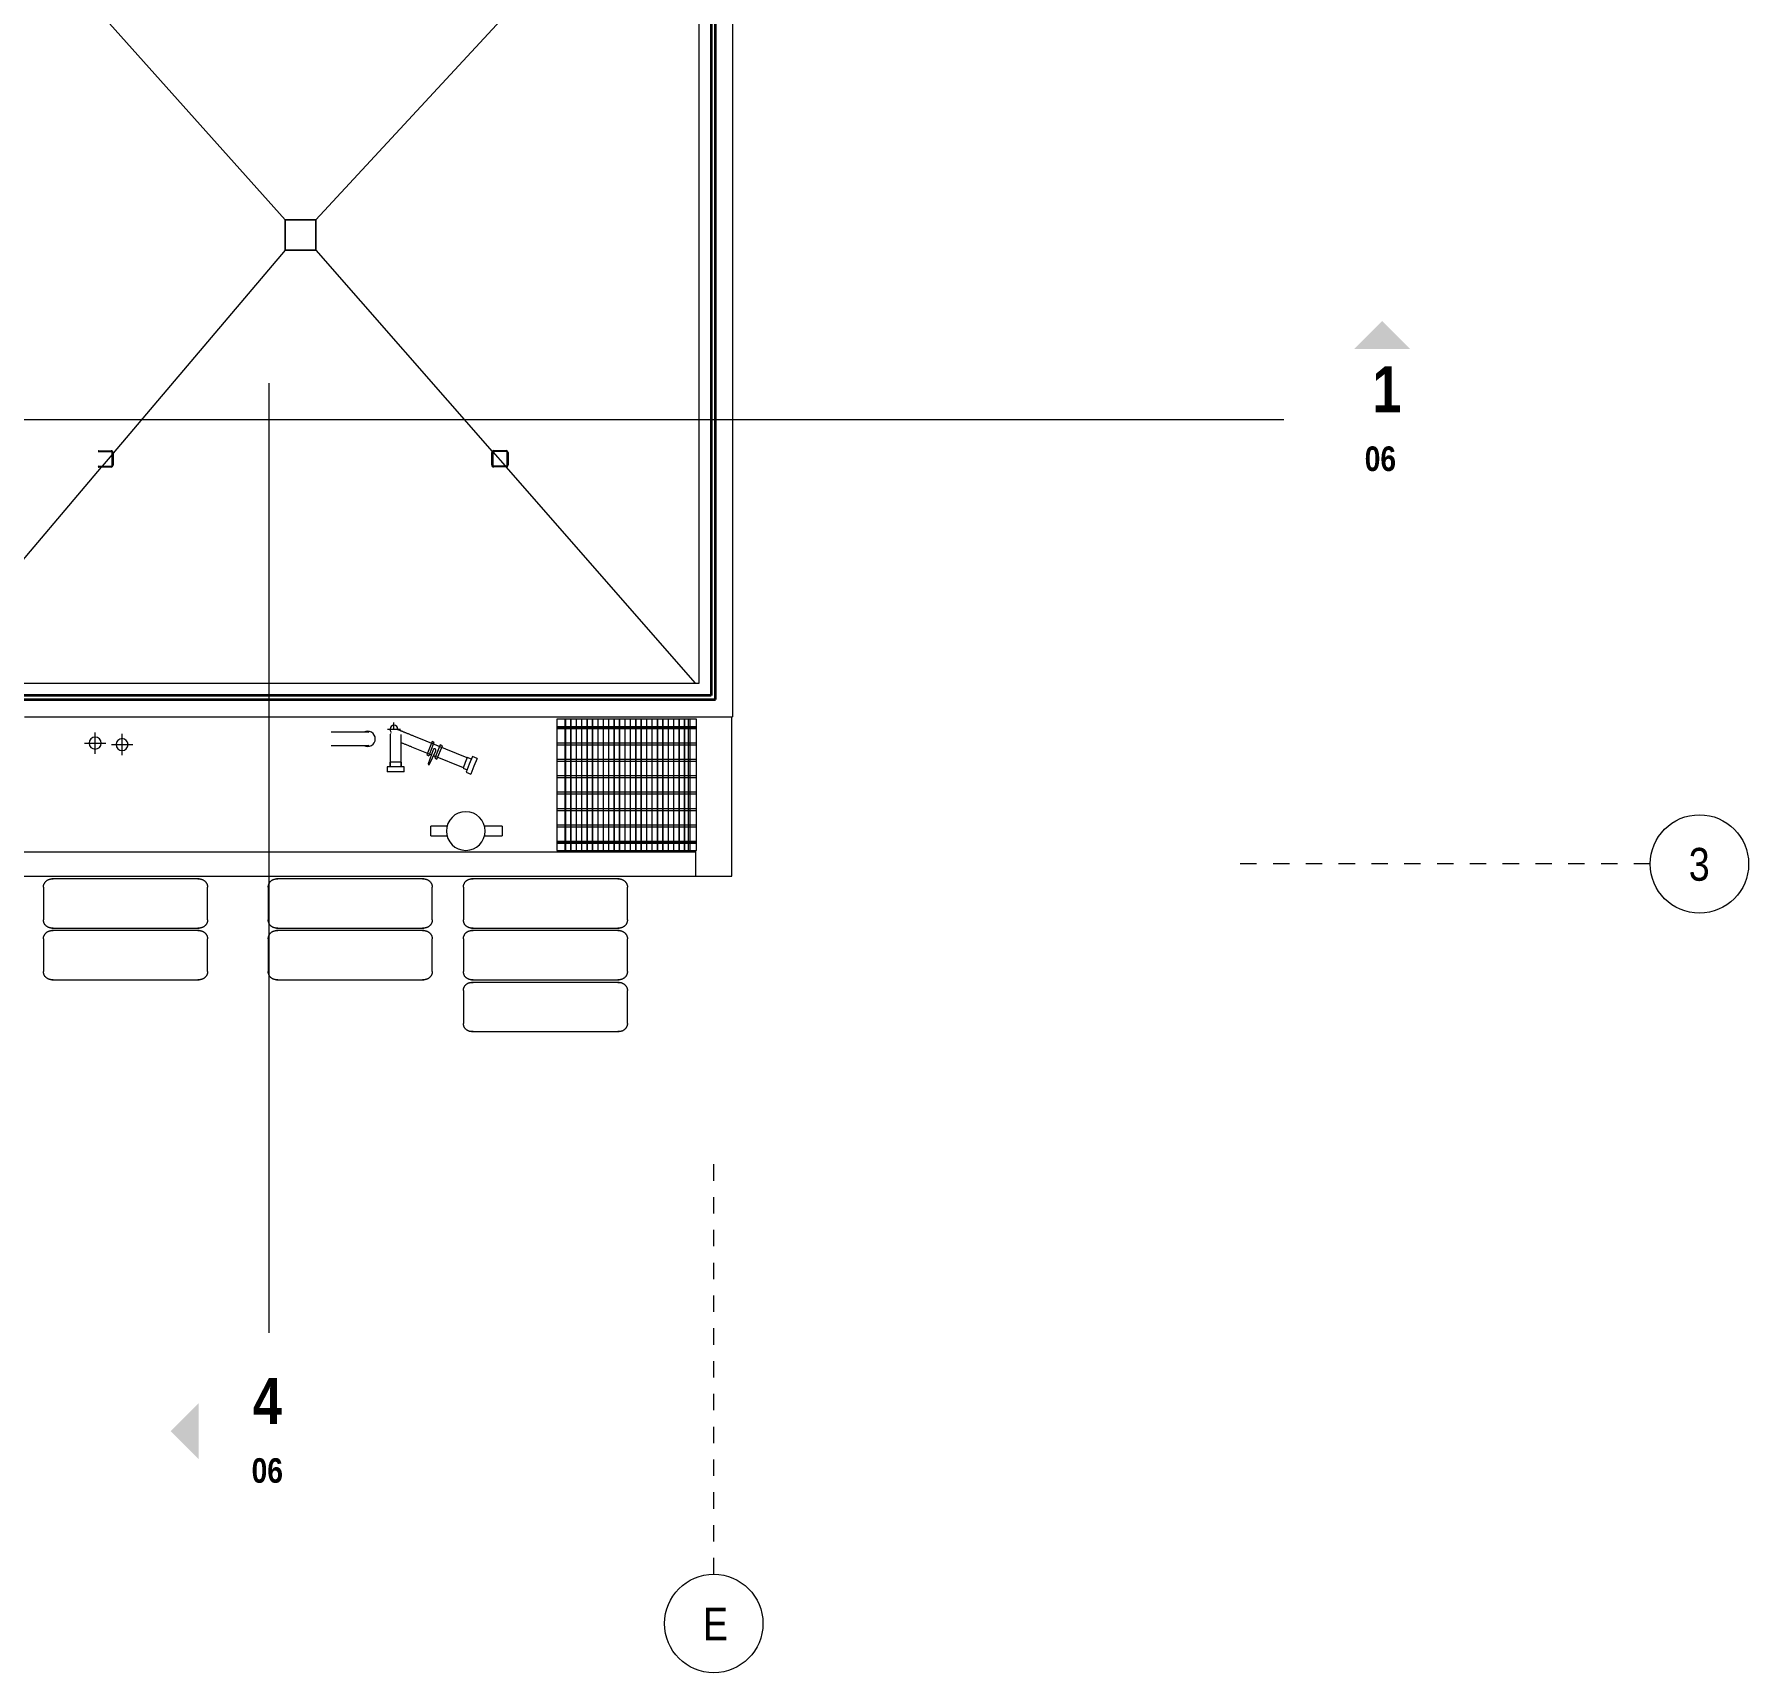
# Model space of a CAD drawing. Header units: metres. Extents: x -3 to 175, y -5 to 18.
# Drawn here: x 84.1 to 94.55, y -4.88 to 5.11 of the extents above; entities that cross this region are included whole.
import ezdxf

# ---------------------------------------------------------------- set-up
doc = ezdxf.new("R2010")
doc.units = ezdxf.units.M
doc.linetypes.add('Grid Line', pattern=[0.022225, 0.0127, -0.003175, 0.003175, -0.003175])
for name, color, linetype, lineweight in [('A-FLOR', 7, 'Continuous', 9), ('A-GENM', 7, 'Continuous', 9), ('A-WALL', 7, 'Continuous', 9), ('G-ANNO-SYMB', 7, 'Continuous', 9), ('I-WALL', 7, 'Continuous', 9), ('P-PIPE', 7, 'Continuous', 9), ('P-PIPE-CNTR', 7, 'Continuous', 9), ('S-COLS', 7, 'Continuous', 9), ('S-GRID', 7, 'Continuous', 9), ('S-GRID-IDEN', 7, 'Continuous', 9)]:
    doc.layers.add(name, color=color, linetype=linetype, lineweight=lineweight)
doc.styles.add('Saira Condensed', font='SairaCondensed-Regular.ttf', dxfattribs={"height": 0.2})
doc.styles.add('Saira Condensed_B', font='', dxfattribs={"height": 0.15})
doc.styles.add('Saira Condensed_B_1', font='', dxfattribs={"height": 0.28})
doc.styles.get('Saira Condensed_B').set_extended_font_data('Saira Condensed', bold=True)
doc.styles.get('Saira Condensed_B_1').set_extended_font_data('Saira Condensed', bold=True)

# ---------------------------------------------------------------- blocks, each defined once
blk = doc.blocks.new('M_RVR_Neumatico - M_RVR_Neumatico-2622534-N-Cubierta 01')
at = {"layer": 'A-GENM'}
for p, q in [((-0.5, 0.1), (-0.5, -0.1)), ((0.5, -0.1), (0.5, 0.1))]:
    blk.add_line(p, q, dxfattribs=at)
at = {"layer": 'A-GENM', "flags": 128}
for points in [[(-0.5, 0.1), (-0.5, 0.102), (-0.5, 0.104), (-0.5, 0.106), (-0.499, 0.108), (-0.499, 0.11), (-0.499, 0.112), (-0.498, 0.114), (-0.497, 0.116), (-0.497, 0.118), (-0.496, 0.119), (-0.495, 0.121), (-0.494, 0.123), (-0.493, 0.125), (-0.492, 0.127), (-0.491, 0.128), (-0.49, 0.13), (-0.489, 0.131), (-0.488, 0.133), (-0.486, 0.134), (-0.485, 0.136), (-0.483, 0.137), (-0.482, 0.139), (-0.48, 0.14), (-0.479, 0.141), (-0.477, 0.142), (-0.475, 0.143), (-0.474, 0.144), (-0.472, 0.145), (-0.47, 0.146), (-0.468, 0.147), (-0.466, 0.147), (-0.464, 0.148), (-0.462, 0.148), (-0.46, 0.149), (-0.458, 0.149), (-0.457, 0.15), (-0.455, 0.15), (-0.453, 0.15), (-0.451, 0.15), (-0.45, 0.15)], [(-0.45, 0.15), (-0.45, 0.15), (-0.449, 0.15), (-0.447, 0.15), (-0.444, 0.15), (-0.441, 0.15)], [(0.45, 0.15), (0.45, 0.15), (0.449, 0.15), (0.447, 0.15), (0.444, 0.15), (0.441, 0.15), (0.437, 0.15), (0.432, 0.15), (0.427, 0.15), (0.421, 0.15), (0.414, 0.15), (0.407, 0.15), (0.399, 0.15), (0.391, 0.15), (0.381, 0.15), (0.371, 0.15), (0.361, 0.15), (0.35, 0.15), (0.338, 0.15), (0.326, 0.15), (0.314, 0.15), (0.3, 0.15), (0.287, 0.15), (0.273, 0.15), (0.258, 0.15), (0.243, 0.15), (0.228, 0.15), (0.212, 0.15), (0.196, 0.15), (0.18, 0.15), (0.163, 0.15), (0.146, 0.15), (0.129, 0.15), (0.112, 0.15), (0.094, 0.15), (0.076, 0.15), (0.059, 0.15), (0.041, 0.15), (0.023, 0.15), (0.005, 0.15), (-0.013, 0.15), (-0.031, 0.15), (-0.049, 0.15), (-0.067, 0.15), (-0.085, 0.15), (-0.102, 0.15), (-0.12, 0.15), (-0.137, 0.15), (-0.154, 0.15), (-0.171, 0.15), (-0.187, 0.15), (-0.203, 0.15), (-0.219, 0.15), (-0.235, 0.15), (-0.25, 0.15), (-0.265, 0.15), (-0.279, 0.15), (-0.293, 0.15), (-0.306, 0.15), (-0.319, 0.15), (-0.332, 0.15), (-0.344, 0.15), (-0.355, 0.15), (-0.366, 0.15), (-0.376, 0.15), (-0.386, 0.15), (-0.395, 0.15), (-0.403, 0.15), (-0.411, 0.15), (-0.418, 0.15), (-0.424, 0.15), (-0.43, 0.15), (-0.435, 0.15), (-0.439, 0.15), (-0.443, 0.15), (-0.445, 0.15), (-0.448, 0.15), (-0.449, 0.15), (-0.45, 0.15), (-0.45, 0.15)], [(0.441, 0.15), (0.443, 0.15), (0.445, 0.15), (0.448, 0.15), (0.449, 0.15), (0.45, 0.15), (0.45, 0.15)], [(0.45, 0.15), (0.452, 0.15), (0.454, 0.15), (0.456, 0.15), (0.458, 0.149), (0.46, 0.149), (0.462, 0.149), (0.464, 0.148), (0.466, 0.147), (0.468, 0.147), (0.469, 0.146), (0.471, 0.145), (0.473, 0.144), (0.475, 0.143), (0.477, 0.142), (0.478, 0.141), (0.48, 0.14), (0.481, 0.139), (0.483, 0.138), (0.484, 0.136), (0.486, 0.135), (0.487, 0.133), (0.489, 0.132), (0.49, 0.13), (0.491, 0.129), (0.492, 0.127), (0.493, 0.125), (0.494, 0.124), (0.495, 0.122), (0.496, 0.12), (0.497, 0.118), (0.497, 0.116), (0.498, 0.114), (0.498, 0.112), (0.499, 0.11), (0.499, 0.108), (0.5, 0.107), (0.5, 0.105), (0.5, 0.103), (0.5, 0.101), (0.5, 0.1)], [(-0.45, -0.15), (-0.452, -0.15), (-0.454, -0.15), (-0.456, -0.15), (-0.458, -0.149), (-0.46, -0.149), (-0.462, -0.149), (-0.464, -0.148), (-0.466, -0.147), (-0.468, -0.147), (-0.469, -0.146), (-0.471, -0.145), (-0.473, -0.144), (-0.475, -0.143), (-0.477, -0.142), (-0.478, -0.141), (-0.48, -0.14), (-0.481, -0.139), (-0.483, -0.138), (-0.484, -0.136), (-0.486, -0.135), (-0.487, -0.133), (-0.489, -0.132), (-0.49, -0.13), (-0.491, -0.129), (-0.492, -0.127), (-0.493, -0.125), (-0.494, -0.124), (-0.495, -0.122), (-0.496, -0.12), (-0.497, -0.118), (-0.497, -0.116), (-0.498, -0.114), (-0.498, -0.112), (-0.499, -0.11), (-0.499, -0.108), (-0.5, -0.107), (-0.5, -0.105), (-0.5, -0.103), (-0.5, -0.101), (-0.5, -0.1)], [(0.5, -0.1), (0.5, -0.102), (0.5, -0.104), (0.5, -0.106), (0.499, -0.108), (0.499, -0.11), (0.499, -0.112), (0.498, -0.114), (0.497, -0.116), (0.497, -0.118), (0.496, -0.119), (0.495, -0.121), (0.494, -0.123), (0.493, -0.125), (0.492, -0.127), (0.491, -0.128), (0.49, -0.13), (0.489, -0.131), (0.488, -0.133), (0.486, -0.134), (0.485, -0.136), (0.483, -0.137), (0.482, -0.139), (0.48, -0.14), (0.479, -0.141), (0.477, -0.142), (0.475, -0.143), (0.474, -0.144), (0.472, -0.145), (0.47, -0.146), (0.468, -0.147), (0.466, -0.147), (0.464, -0.148), (0.462, -0.148), (0.46, -0.149), (0.458, -0.149), (0.457, -0.15), (0.455, -0.15), (0.453, -0.15), (0.451, -0.15), (0.45, -0.15)], [(-0.441, -0.15), (-0.443, -0.15), (-0.445, -0.15), (-0.448, -0.15), (-0.449, -0.15), (-0.45, -0.15), (-0.45, -0.15)], [(-0.45, -0.15), (-0.45, -0.15), (-0.449, -0.15), (-0.447, -0.15), (-0.444, -0.15), (-0.441, -0.15), (-0.437, -0.15), (-0.432, -0.15), (-0.427, -0.15), (-0.421, -0.15), (-0.414, -0.15), (-0.407, -0.15), (-0.399, -0.15), (-0.391, -0.15), (-0.381, -0.15), (-0.371, -0.15), (-0.361, -0.15), (-0.35, -0.15), (-0.338, -0.15), (-0.326, -0.15), (-0.314, -0.15), (-0.3, -0.15), (-0.287, -0.15), (-0.273, -0.15), (-0.258, -0.15), (-0.243, -0.15), (-0.228, -0.15), (-0.212, -0.15), (-0.196, -0.15), (-0.18, -0.15), (-0.163, -0.15), (-0.146, -0.15), (-0.129, -0.15), (-0.112, -0.15), (-0.094, -0.15), (-0.076, -0.15), (-0.059, -0.15), (-0.041, -0.15), (-0.023, -0.15), (-0.005, -0.15), (0.013, -0.15), (0.031, -0.15), (0.049, -0.15), (0.067, -0.15), (0.085, -0.15), (0.102, -0.15), (0.12, -0.15), (0.137, -0.15), (0.154, -0.15), (0.171, -0.15), (0.187, -0.15), (0.203, -0.15), (0.219, -0.15), (0.235, -0.15), (0.25, -0.15), (0.265, -0.15), (0.279, -0.15), (0.293, -0.15), (0.306, -0.15), (0.319, -0.15), (0.332, -0.15), (0.344, -0.15), (0.355, -0.15), (0.366, -0.15), (0.376, -0.15), (0.386, -0.15), (0.395, -0.15), (0.403, -0.15), (0.411, -0.15), (0.418, -0.15), (0.424, -0.15), (0.43, -0.15), (0.435, -0.15), (0.439, -0.15), (0.443, -0.15), (0.445, -0.15), (0.448, -0.15), (0.449, -0.15), (0.45, -0.15), (0.45, -0.15)], [(0.45, -0.15), (0.45, -0.15), (0.449, -0.15), (0.447, -0.15), (0.444, -0.15), (0.441, -0.15)]]:
    blk.add_lwpolyline(points, dxfattribs=at)
blk = doc.blocks.new('Bolardo - Bolardo-2116282-N-Cubierta 01')
at = {"layer": 'A-GENM'}
for p, q in [((-0.117, 0.027), (-0.217, 0.027)), ((-0.217, -0.033), (-0.217, 0.027)), ((0.217, 0.027), (0.109, 0.027)), ((0.217, 0.027), (0.217, -0.033)), ((-0.217, -0.033), (-0.117, -0.033)), ((0.109, -0.033), (0.217, -0.033))]:
    blk.add_line(p, q, dxfattribs=at)
for start, end in [(90, 270), (0, 90), (270, 0)]:
    blk.add_arc((-0.004, -0.003), 0.118, start, end, dxfattribs=at)
blk = doc.blocks.new('M_RVR_Grating - 0_80 x 0_85-2629394-N-Cubierta 01')
at = {"layer": 'A-GENM'}
for p, q in [((-0.375, 0.4), (-0.425, 0.4)), ((-0.425, 0.4), (-0.425, -0.249)), ((0.425, 0.4), (-0.425, 0.4)), ((-0.425, 0.4), (-0.425, 0.35)), ((0.425, 0.355), (-0.425, 0.355)), ((-0.425, 0.35), (0.425, 0.35)), ((-0.425, 0.345), (0.425, 0.345)), ((-0.372, 0.4), (-0.375, 0.4)), ((-0.375, 0.4), (-0.375, -0.249)), ((-0.375, -0.249), (-0.375, 0.4)), ((-0.372, -0.249), (-0.372, 0.4)), ((-0.339, 0.4), (-0.342, 0.4)), ((-0.342, 0.4), (-0.342, -0.249)), ((-0.339, -0.249), (-0.339, 0.4)), ((-0.306, 0.4), (-0.309, 0.4)), ((-0.309, 0.4), (-0.309, -0.249)), ((-0.306, -0.249), (-0.306, 0.4)), ((-0.273, 0.4), (-0.276, 0.4)), ((-0.276, 0.4), (-0.276, -0.249)), ((-0.273, -0.249), (-0.273, 0.4)), ((-0.24, 0.4), (-0.243, 0.4)), ((-0.243, 0.4), (-0.243, -0.249)), ((-0.24, -0.249), (-0.24, 0.4)), ((-0.207, 0.4), (-0.21, 0.4)), ((-0.21, 0.4), (-0.21, -0.249)), ((-0.207, -0.249), (-0.207, 0.4)), ((-0.174, 0.4), (-0.177, 0.4)), ((-0.177, 0.4), (-0.177, -0.249)), ((-0.174, -0.249), (-0.174, 0.4)), ((-0.141, 0.4), (-0.144, 0.4)), ((-0.144, 0.4), (-0.144, -0.249)), ((-0.141, -0.249), (-0.141, 0.4)), ((-0.108, 0.4), (-0.111, 0.4)), ((-0.111, 0.4), (-0.111, -0.249)), ((-0.108, -0.249), (-0.108, 0.4)), ((-0.075, 0.4), (-0.078, 0.4)), ((-0.078, 0.4), (-0.078, -0.249)), ((-0.075, -0.249), (-0.075, 0.4)), ((-0.042, 0.4), (-0.045, 0.4)), ((-0.045, 0.4), (-0.045, -0.249)), ((-0.042, -0.249), (-0.042, 0.4)), ((-0.009, 0.4), (-0.012, 0.4)), ((-0.012, 0.4), (-0.012, -0.249)), ((-0.009, -0.249), (-0.009, 0.4)), ((0.024, 0.4), (0.021, 0.4)), ((0.021, 0.4), (0.021, -0.249)), ((0.024, -0.249), (0.024, 0.4)), ((0.057, 0.4), (0.054, 0.4)), ((0.054, 0.4), (0.054, -0.249)), ((0.057, -0.249), (0.057, 0.4)), ((0.09, 0.4), (0.087, 0.4)), ((0.087, 0.4), (0.087, -0.249)), ((0.09, -0.249), (0.09, 0.4)), ((0.123, 0.4), (0.12, 0.4)), ((0.12, 0.4), (0.12, -0.249)), ((0.123, -0.249), (0.123, 0.4)), ((0.156, 0.4), (0.153, 0.4)), ((0.153, 0.4), (0.153, -0.249)), ((0.156, -0.249), (0.156, 0.4)), ((0.189, 0.4), (0.186, 0.4)), ((0.186, 0.4), (0.186, -0.249)), ((0.189, -0.249), (0.189, 0.4)), ((0.222, 0.4), (0.219, 0.4)), ((0.219, 0.4), (0.219, -0.249)), ((0.222, -0.249), (0.222, 0.4)), ((0.255, 0.4), (0.252, 0.4)), ((0.252, 0.4), (0.252, -0.249)), ((0.255, -0.249), (0.255, 0.4)), ((0.288, 0.4), (0.285, 0.4)), ((0.285, 0.4), (0.285, -0.249)), ((0.288, -0.249), (0.288, 0.4)), ((0.321, 0.4), (0.318, 0.4)), ((0.318, 0.4), (0.318, -0.249)), ((0.321, -0.249), (0.321, 0.4)), ((0.354, 0.4), (0.351, 0.4)), ((0.351, 0.4), (0.351, -0.249)), ((0.354, -0.249), (0.354, 0.4)), ((0.425, 0.4), (0.375, 0.4)), ((0.375, 0.4), (0.375, -0.249)), ((0.387, 0.4), (0.384, 0.4)), ((0.384, 0.4), (0.384, -0.249)), ((0.387, -0.249), (0.387, 0.4)), ((0.425, -0.249), (0.425, 0.4)), ((0.425, 0.35), (0.425, 0.4)), ((0.425, 0.255), (-0.425, 0.255)), ((-0.425, 0.245), (0.425, 0.245)), ((0.425, 0.155), (-0.425, 0.155)), ((-0.425, 0.145), (0.425, 0.145)), ((0.425, 0.055), (-0.425, 0.055)), ((-0.425, 0.045), (0.425, 0.045)), ((0.425, -0.045), (-0.425, -0.045)), ((-0.425, -0.055), (0.425, -0.055)), ((0.425, -0.145), (-0.425, -0.145)), ((-0.425, -0.155), (0.425, -0.155)), ((0.425, -0.245), (-0.425, -0.245)), ((-0.425, -0.25), (-0.425, -0.4)), ((-0.425, -0.255), (0.425, -0.255)), ((-0.375, -0.25), (-0.375, -0.4)), ((-0.375, -0.4), (-0.375, -0.25)), ((-0.372, -0.4), (-0.372, -0.25)), ((-0.342, -0.25), (-0.342, -0.4)), ((-0.339, -0.4), (-0.339, -0.25)), ((-0.309, -0.25), (-0.309, -0.4)), ((-0.306, -0.4), (-0.306, -0.25)), ((-0.276, -0.25), (-0.276, -0.4)), ((-0.273, -0.4), (-0.273, -0.25)), ((-0.243, -0.25), (-0.243, -0.4)), ((-0.24, -0.4), (-0.24, -0.25)), ((-0.21, -0.25), (-0.21, -0.4)), ((-0.207, -0.4), (-0.207, -0.25)), ((-0.177, -0.25), (-0.177, -0.4)), ((-0.174, -0.4), (-0.174, -0.25)), ((-0.144, -0.25), (-0.144, -0.4)), ((-0.141, -0.4), (-0.141, -0.25)), ((-0.111, -0.25), (-0.111, -0.4)), ((-0.108, -0.4), (-0.108, -0.25)), ((-0.078, -0.25), (-0.078, -0.4)), ((-0.075, -0.4), (-0.075, -0.25)), ((-0.045, -0.25), (-0.045, -0.4)), ((-0.042, -0.4), (-0.042, -0.25)), ((-0.012, -0.25), (-0.012, -0.4)), ((-0.009, -0.4), (-0.009, -0.25)), ((0.021, -0.25), (0.021, -0.4)), ((0.024, -0.4), (0.024, -0.25)), ((0.054, -0.25), (0.054, -0.4)), ((0.057, -0.4), (0.057, -0.25)), ((0.087, -0.25), (0.087, -0.4)), ((0.09, -0.4), (0.09, -0.25)), ((0.12, -0.25), (0.12, -0.4)), ((0.123, -0.4), (0.123, -0.25)), ((0.153, -0.25), (0.153, -0.4)), ((0.156, -0.4), (0.156, -0.25)), ((0.186, -0.25), (0.186, -0.4)), ((0.189, -0.4), (0.189, -0.25)), ((0.219, -0.25), (0.219, -0.4)), ((0.222, -0.4), (0.222, -0.25)), ((0.252, -0.25), (0.252, -0.4)), ((0.255, -0.4), (0.255, -0.25)), ((0.285, -0.25), (0.285, -0.4)), ((0.288, -0.4), (0.288, -0.25)), ((0.318, -0.25), (0.318, -0.4)), ((0.321, -0.4), (0.321, -0.25)), ((0.351, -0.25), (0.351, -0.4)), ((0.354, -0.4), (0.354, -0.25)), ((0.375, -0.25), (0.375, -0.4)), ((0.384, -0.25), (0.384, -0.4)), ((0.387, -0.4), (0.387, -0.25)), ((0.425, -0.4), (0.425, -0.25)), ((0.425, -0.345), (-0.425, -0.345)), ((0.425, -0.35), (-0.425, -0.35)), ((-0.425, -0.35), (-0.425, -0.4)), ((-0.425, -0.355), (0.425, -0.355)), ((-0.425, -0.4), (-0.375, -0.4)), ((-0.425, -0.4), (0.425, -0.4)), ((-0.375, -0.4), (-0.372, -0.4)), ((-0.342, -0.4), (-0.339, -0.4)), ((-0.309, -0.4), (-0.306, -0.4)), ((-0.276, -0.4), (-0.273, -0.4)), ((-0.243, -0.4), (-0.24, -0.4)), ((-0.21, -0.4), (-0.207, -0.4)), ((-0.177, -0.4), (-0.174, -0.4)), ((-0.144, -0.4), (-0.141, -0.4)), ((-0.111, -0.4), (-0.108, -0.4)), ((-0.078, -0.4), (-0.075, -0.4)), ((-0.045, -0.4), (-0.042, -0.4)), ((-0.012, -0.4), (-0.009, -0.4)), ((0.021, -0.4), (0.024, -0.4)), ((0.054, -0.4), (0.057, -0.4)), ((0.087, -0.4), (0.09, -0.4)), ((0.12, -0.4), (0.123, -0.4)), ((0.153, -0.4), (0.156, -0.4)), ((0.186, -0.4), (0.189, -0.4)), ((0.219, -0.4), (0.222, -0.4)), ((0.252, -0.4), (0.255, -0.4)), ((0.285, -0.4), (0.288, -0.4)), ((0.318, -0.4), (0.321, -0.4)), ((0.351, -0.4), (0.354, -0.4)), ((0.375, -0.4), (0.425, -0.4)), ((0.384, -0.4), (0.387, -0.4)), ((0.425, -0.4), (0.425, -0.35))]:
    blk.add_line(p, q, dxfattribs=at)
blk = doc.blocks.new('M_Boquilla salida - M_Boquilla salida-2638636-N-Cubierta 01')
at = {"layer": 'A-GENM', "flags": 128}
for points in [[(0.222, 0.04), (0.222, 0.04), (0.222, 0.04), (0.222, 0.04), (0.221, 0.04), (0.22, 0.04), (0.219, 0.04), (0.218, 0.04), (0.217, 0.04), (0.215, 0.04), (0.214, 0.04), (0.212, 0.04), (0.21, 0.04), (0.208, 0.04), (0.205, 0.04), (0.203, 0.04), (0.2, 0.04), (0.198, 0.04), (0.195, 0.04), (0.192, 0.04), (0.189, 0.04), (0.185, 0.04), (0.182, 0.04), (0.179, 0.04), (0.175, 0.04), (0.171, 0.04), (0.167, 0.04), (0.164, 0.04), (0.16, 0.04), (0.156, 0.04), (0.151, 0.04), (0.147, 0.04), (0.143, 0.04), (0.139, 0.04), (0.134, 0.04), (0.13, 0.04), (0.126, 0.04), (0.121, 0.04), (0.117, 0.04), (0.112, 0.04), (0.108, 0.04), (0.104, 0.04), (0.099, 0.04), (0.095, 0.04), (0.09, 0.04), (0.086, 0.04), (0.082, 0.04), (0.077, 0.04), (0.073, 0.04), (0.069, 0.04), (0.065, 0.04), (0.061, 0.04), (0.057, 0.04), (0.053, 0.04), (0.049, 0.04), (0.046, 0.04), (0.042, 0.04), (0.039, 0.04), (0.035, 0.04), (0.032, 0.04), (0.029, 0.04), (0.026, 0.04), (0.023, 0.04), (0.021, 0.04), (0.018, 0.04), (0.016, 0.04), (0.014, 0.04), (0.012, 0.04), (0.01, 0.04), (0.008, 0.04), (0.006, 0.04), (0.005, 0.04), (0.004, 0.04), (0.003, 0.04), (0.002, 0.04), (0.001, 0.04), (0.001, 0.04), (0, 0.04), (0, 0.04), (0, 0.04)], [(0, -0.04), (0, -0.04), (0, -0.04), (0.001, -0.04), (0.001, -0.04), (0.002, -0.04), (0.003, -0.04), (0.004, -0.04), (0.006, -0.04), (0.007, -0.04), (0.009, -0.04), (0.011, -0.04), (0.013, -0.04), (0.015, -0.04), (0.017, -0.04), (0.019, -0.04), (0.022, -0.04), (0.025, -0.04), (0.028, -0.04), (0.031, -0.04), (0.034, -0.04), (0.037, -0.04), (0.04, -0.04), (0.044, -0.04), (0.047, -0.04), (0.051, -0.04), (0.055, -0.04), (0.059, -0.04), (0.063, -0.04), (0.067, -0.04), (0.071, -0.04), (0.075, -0.04), (0.079, -0.04), (0.084, -0.04), (0.088, -0.04), (0.092, -0.04), (0.097, -0.04), (0.101, -0.04), (0.106, -0.04), (0.11, -0.04), (0.114, -0.04), (0.119, -0.04), (0.123, -0.04), (0.128, -0.04), (0.132, -0.04), (0.136, -0.04), (0.141, -0.04), (0.145, -0.04), (0.149, -0.04), (0.153, -0.04), (0.157, -0.04), (0.161, -0.04), (0.165, -0.04), (0.169, -0.04), (0.173, -0.04), (0.177, -0.04), (0.18, -0.04), (0.184, -0.04), (0.187, -0.04), (0.19, -0.04), (0.193, -0.04), (0.196, -0.04), (0.199, -0.04), (0.202, -0.04), (0.204, -0.04), (0.206, -0.04), (0.209, -0.04), (0.211, -0.04), (0.213, -0.04), (0.214, -0.04), (0.216, -0.04), (0.217, -0.04), (0.219, -0.04), (0.22, -0.04), (0.221, -0.04), (0.221, -0.04), (0.222, -0.04), (0.222, -0.04), (0.222, -0.04), (0.222, -0.04)]]:
    blk.add_lwpolyline(points, dxfattribs=at)
at = {"layer": 'A-GENM'}
for radius, start, end in [(0.0469, 0, 119.2648), (0.0469, 240.7144, 0), (0.04, 75, 93.2521), (0.04, 266.7397, 285)]:
    blk.add_arc((0.222, 0), radius, start, end, dxfattribs=at)
blk = doc.blocks.new('M_Conexión toma de agua potable - M_Conexión toma de agua potable-3027009-N-Cubierta 01')
at = {"layer": 'P-PIPE'}
for p, q in [((-0.477, 0.193), (-0.458, 0.241)), ((-0.43, 0.229), (-0.458, 0.241)), ((-0.449, 0.181), (-0.43, 0.229)), ((-0.411, 0.204), (-0.436, 0.214)), ((-0.052, 0.227), (-0.052, 0.196)), ((-0.052, 0.227), (0, 0.227)), ((0, 0.227), (0.052, 0.227)), ((0.052, 0.196), (0.052, 0.227)), ((-0.497, 0.145), (-0.477, 0.193)), ((-0.497, 0.145), (-0.468, 0.133)), ((-0.468, 0.133), (-0.449, 0.181)), ((-0.462, 0.149), (-0.437, 0.139)), ((-0.437, 0.139), (-0.424, 0.171)), ((-0.436, 0.141), (-0.121, 0.013)), ((-0.424, 0.171), (-0.411, 0.204)), ((-0.231, 0.128), (-0.412, 0.201)), ((-0.252, 0.149), (-0.285, 0.068)), ((-0.272, 0.063), (-0.239, 0.144)), ((-0.239, 0.144), (-0.252, 0.149)), ((-0.206, 0.181), (-0.245, 0.099)), ((-0.231, 0.129), (-0.243, 0.134)), ((-0.234, 0.048), (-0.202, 0.129)), ((-0.229, 0.093), (-0.199, 0.179)), ((-0.223, 0.043), (-0.19, 0.124)), ((-0.096, 0.074), (-0.219, 0.123)), ((-0.206, 0.119), (-0.218, 0.124)), ((-0.19, 0.124), (-0.202, 0.129)), ((-0.052, 0.196), (0, 0.196)), ((-0.035, 0.196), (-0.035, 0.169)), ((-0.035, 0.169), (0, 0.169)), ((-0.033, 0.196), (-0.033, 0.081)), ((0, 0.196), (0.052, 0.196)), ((0, 0.169), (0.035, 0.169)), ((0.033, 0.081), (0.033, 0.196)), ((0.035, 0.169), (0.035, 0.196)), ((-0.285, 0.068), (-0.272, 0.063)), ((-0.268, 0.073), (-0.23, 0.058)), ((-0.234, 0.048), (-0.223, 0.043))]:
    blk.add_line(p, q, dxfattribs=at)
at = {"layer": 'P-PIPE', "flags": 128}
for points in [[(-0.121, 0.013), (-0.116, 0.012), (-0.112, 0.01), (-0.108, 0.008), (-0.103, 0.006), (-0.099, 0.005), (-0.095, 0.003), (-0.091, 0.001), (-0.086, 0), (-0.082, -0.002), (-0.078, -0.004), (-0.074, -0.005), (-0.071, -0.007), (-0.067, -0.008), (-0.063, -0.01), (-0.059, -0.011), (-0.056, -0.013), (-0.052, -0.014), (-0.049, -0.015), (-0.046, -0.017), (-0.043, -0.018), (-0.04, -0.019), (-0.037, -0.02), (-0.034, -0.021), (-0.032, -0.022), (-0.029, -0.023), (-0.027, -0.024), (-0.025, -0.025), (-0.023, -0.026), (-0.021, -0.027), (-0.02, -0.027), (-0.018, -0.028), (-0.017, -0.029), (-0.016, -0.029), (-0.015, -0.029), (-0.014, -0.03), (-0.013, -0.03), (-0.013, -0.03), (-0.012, -0.03), (-0.012, -0.03), (-0.012, -0.03)], [(-0.032, 0.048), (-0.034, 0.049), (-0.038, 0.05), (-0.041, 0.052), (-0.045, 0.053), (-0.049, 0.055), (-0.053, 0.056), (-0.057, 0.058), (-0.061, 0.059), (-0.065, 0.061), (-0.069, 0.063), (-0.074, 0.065), (-0.078, 0.066), (-0.082, 0.068), (-0.086, 0.07), (-0.091, 0.071), (-0.095, 0.073), (-0.096, 0.074)], [(-0.033, 0.081), (-0.033, 0.078), (-0.033, 0.074), (-0.033, 0.071), (-0.033, 0.068), (-0.033, 0.065), (-0.033, 0.062), (-0.033, 0.059), (-0.033, 0.055), (-0.033, 0.052), (-0.033, 0.049), (-0.033, 0.046), (-0.033, 0.044), (-0.033, 0.041), (-0.033, 0.038), (-0.033, 0.035), (-0.033, 0.033), (-0.033, 0.03), (-0.033, 0.028), (-0.033, 0.025), (-0.033, 0.023), (-0.033, 0.021), (-0.033, 0.019), (-0.033, 0.017), (-0.033, 0.015), (-0.033, 0.013), (-0.033, 0.011), (-0.033, 0.01), (-0.033, 0.008), (-0.033, 0.007), (-0.033, 0.005), (-0.033, 0.004), (-0.033, 0.003), (-0.033, 0.003), (-0.033, 0.002), (-0.033, 0.001), (-0.033, 0.001), (-0.033, 0), (-0.033, 0), (-0.033, 0), (-0.033, 0)], [(0.033, 0), (0.033, 0), (0.033, 0), (0.033, 0.001), (0.033, 0.001), (0.033, 0.002), (0.033, 0.002), (0.033, 0.003), (0.033, 0.004), (0.033, 0.005), (0.033, 0.006), (0.033, 0.008), (0.033, 0.009), (0.033, 0.011), (0.033, 0.012), (0.033, 0.014), (0.033, 0.016), (0.033, 0.018), (0.033, 0.02), (0.033, 0.022), (0.033, 0.025), (0.033, 0.027), (0.033, 0.029), (0.033, 0.032), (0.033, 0.034), (0.033, 0.037), (0.033, 0.04), (0.033, 0.043), (0.033, 0.046), (0.033, 0.049), (0.033, 0.052), (0.033, 0.055), (0.033, 0.058), (0.033, 0.061), (0.033, 0.064), (0.033, 0.067), (0.033, 0.07), (0.033, 0.074), (0.033, 0.077), (0.033, 0.08), (0.033, 0.081)]]:
    blk.add_lwpolyline(points, dxfattribs=at)
at = {"layer": 'P-PIPE'}
for centre, radius, start, end in [((-0.203, 0.18), 0.00364, 341, 161), ((-0.203, 0.18), 0.00364, 71, 131), ((-0.203, 0.18), 0.00364, 341, 26), ((-0.237, 0.095), 0.00841, 155, 341), ((-0.237, 0.095), 0.00841, 155, 226.5385), ((-0.237, 0.095), 0.00841, 240.8462, 326.6923), ((0, 0), 0.0325, 0, 4.0047), ((0, 0), 0.0325, 356.2743, 0), ((0, 0), 0.0325, 244.1414, 248), ((0, 0), 0.0325, 248, 263), ((0, 0), 0.0325, 330, 332.4522), ((0, 0), 0.0325, 342.0839, 348.3301)]:
    blk.add_arc(centre, radius, start, end, dxfattribs=at)
blk = doc.blocks.new('M_Estanque Alimentación-2 - M_Estanque Alimentación-2-3172306-N-Cubierta 01')
at = {"layer": 'A-GENM'}
for p, q in [((-2.684, 2.429), (-2.684, -2.415)), ((-2.674, -2.406), (-2.674, 2.429)), ((-0.092, 0.094), (-2.615, 2.429)), ((1.414, 1.252), (2.732, 2.407)), ((0.092, 0.094), (1.319, 1.169)), ((1.323, 1.172), (1.408, 1.247)), ((0.092, 0.094), (-0.092, 0.094)), ((-0.092, 0.094), (-0.092, -0.094)), ((-0.092, 0.094), (0.092, 0.094)), ((-0.092, -0.094), (-0.092, 0.094)), ((0.092, -0.094), (0.092, 0.094)), ((0.092, 0.094), (0.092, -0.094)), ((-1.328, -1.2), (-0.092, -0.094)), ((-0.092, -0.094), (0.092, -0.094)), ((0.092, -0.094), (-0.092, -0.094)), ((0.092, -0.094), (1.331, -1.143)), ((1.338, -1.149), (1.409, -1.21)), ((-2.674, -2.406), (-1.334, -1.206)), ((1.415, -1.215), (2.732, -2.331)), ((2.732, -2.406), (-2.674, -2.406))]:
    blk.add_line(p, q, dxfattribs=at)
blk = doc.blocks.new('FCA_N_Columna de acero - 100x100mm-2958078-N-Cubierta 01')
at = {"layer": 'S-COLS'}
for p, q in [((-0.038, 0.05), (0.038, 0.05)), ((0.038, 0.044), (-0.038, 0.044)), ((0.044, -0.038), (0.044, 0.038)), ((0.05, 0.038), (0.05, -0.038)), ((-0.038, -0.044), (0.038, -0.044)), ((0.038, -0.05), (-0.038, -0.05))]:
    blk.add_line(p, q, dxfattribs=at)
for centre, radius, start, end in [((-0.038, 0.038), 0.006, 90, 120), ((-0.038, 0.038), 0.012, 90, 99.9447), ((0.038, 0.038), 0.012, 360, 90), ((0.038, 0.038), 0.006, 360, 90), ((-0.038, -0.038), 0.006, 240, 270), ((-0.038, -0.038), 0.012, 260.0553, 270), ((0.038, -0.038), 0.012, 270, 360), ((0.038, -0.038), 0.006, 270, 360)]:
    blk.add_arc(centre, radius, start, end, dxfattribs=at)
blk = doc.blocks.new('FCA_N_Columna de acero - 100x100mm-V177-N-Cubierta 01')
at = {"layer": 'S-COLS'}
for p, q in [((-0.05, -0.038), (-0.05, 0.038)), ((-0.044, 0.038), (-0.044, -0.038)), ((-0.038, 0.05), (0.038, 0.05)), ((0.038, 0.044), (-0.038, 0.044)), ((0.044, -0.038), (0.044, 0.038)), ((0.05, 0.038), (0.05, -0.038)), ((-0.038, -0.044), (0.038, -0.044)), ((0.038, -0.05), (-0.038, -0.05))]:
    blk.add_line(p, q, dxfattribs=at)
for centre, radius, start, end in [((-0.038, 0.038), 0.012, 90, 180), ((-0.038, 0.038), 0.006, 90, 180), ((0.038, 0.038), 0.012, 360, 90), ((0.038, 0.038), 0.006, 360, 90), ((-0.038, -0.038), 0.012, 180, 270), ((-0.038, -0.038), 0.006, 180, 270), ((0.038, -0.038), 0.012, 270, 360), ((0.038, -0.038), 0.006, 270, 360)]:
    blk.add_arc(centre, radius, start, end, dxfattribs=at)
blk = doc.blocks.new('Grid - 3mm-1144979-N-Cubierta 01')
at = {"layer": 'S-GRID-IDEN', "color": 253, "true_color": 0xaaaaaa}
blk.add_circle((0, 0), 0.003, dxfattribs=at)
blk = doc.blocks.new('Section - Símbolo_Detalle_Plano-1146154-N-Cubierta 01')
at = {"layer": 'G-ANNO-SYMB', "true_color": 0x808080}
blk.add_hatch(color=8, dxfattribs=at).paths.add_polyline_path([(-0.0043, 0.0043), (-0.0077, 0.0043), (-0.006, 0.006)])

msp = doc.modelspace()

# ---------------------------------------------------------------- linework, layer by layer
at = {"layer": 'A-FLOR'}
for p, q in [((88.351, -0.027), (88.351, 0.946)), ((71.14, -0.027), (88.351, -0.027))]:
    msp.add_line(p, q, dxfattribs=at)
at = {"layer": 'A-WALL'}
for p in [(88.356, 12.33), (84.039, 0.946)]:
    msp.add_line(p, (88.356, 0.946), dxfattribs=at)
at = {"layer": 'G-ANNO-SYMB', "lineweight": 18}
for p, q in [((85.53, -2.81), (85.53, 2.98)), ((81.341, 2.759), (91.717, 2.759))]:
    msp.add_line(p, q, dxfattribs=at)
at = {"layer": 'I-WALL', "lineweight": 35}
for p, q in [((88.226, 12.2), (88.226, 1.076)), ((88.251, 1.051), (88.251, 12.225)), ((83.184, 1.051), (88.251, 1.051)), ((88.226, 1.076), (83.209, 1.076))]:
    msp.add_line(p, q, dxfattribs=at)
at = {"layer": 'I-WALL'}
for p, q in [((88.151, 1.151), (88.151, 12.125)), ((83.306, 1.151), (88.151, 1.151)), ((72.562, 0.123), (88.131, 0.123)), ((88.131, -0.027), (88.131, 0.123))]:
    msp.add_line(p, q, dxfattribs=at)
at = {"layer": 'P-PIPE', "color": 96, "true_color": 0x007f00}
for centre, radius, start, end in [((86.291, 0.87), 0.0241, 360, 180), ((86.291, 0.87), 0.0241, 180, 223.9092), ((86.291, 0.87), 0.0241, 351.2849, 360), ((84.469, 0.785), 0.0365, 360, 180), ((84.469, 0.785), 0.0365, 180, 360), ((84.633, 0.776), 0.0365, 360, 180), ((84.633, 0.776), 0.0365, 180, 360)]:
    msp.add_arc(centre, radius, start, end, dxfattribs=at)
at = {"layer": 'P-PIPE-CNTR'}
for p, q in [((84.469, 0.72), (84.469, 0.85)), ((84.633, 0.711), (84.633, 0.841)), ((86.251, 0.87), (86.331, 0.87)), ((86.291, 0.868), (86.291, 0.91)), ((84.404, 0.785), (84.534, 0.785)), ((84.568, 0.776), (84.698, 0.776))]:
    msp.add_line(p, q, dxfattribs=at)
at = {"layer": 'S-GRID', "color": 254, "linetype": 'Grid Line', "true_color": 0xd4d4d4}
for p, q in [((93.951, 0.048), (91.451, 0.048)), ((88.241, -4.283), (88.241, -1.783))]:
    msp.add_line(p, q, dxfattribs=at)

# ---------------------------------------------------------------- block references
at = {"layer": 'A-GENM', "rotation": 270.0000000000002}
msp.add_blockref('M_Estanque Alimentación-2 - M_Estanque Alimentación-2-3172306-N-Cubierta 01', (85.721, 3.883), dxfattribs=at)
at = {"layer": 'A-GENM'}
for name, p in [('M_Boquilla salida - M_Boquilla salida-2638636-N-Cubierta 01', (85.908, 0.811)), ('M_RVR_Grating - 0_80 x 0_85-2629394-N-Cubierta 01', (87.71, 0.53)), ('Bolardo - Bolardo-2116282-N-Cubierta 01', (86.733, 0.252)), ('M_RVR_Neumatico - M_RVR_Neumatico-2622534-N-Cubierta 01', (84.654, -0.193)), ('M_RVR_Neumatico - M_RVR_Neumatico-2622534-N-Cubierta 01', (86.024, -0.193)), ('M_RVR_Neumatico - M_RVR_Neumatico-2622534-N-Cubierta 01', (87.214, -0.193)), ('M_RVR_Neumatico - M_RVR_Neumatico-2622534-N-Cubierta 01', (84.654, -0.508)), ('M_RVR_Neumatico - M_RVR_Neumatico-2622534-N-Cubierta 01', (86.024, -0.508)), ('M_RVR_Neumatico - M_RVR_Neumatico-2622534-N-Cubierta 01', (87.214, -0.508)), ('M_RVR_Neumatico - M_RVR_Neumatico-2622534-N-Cubierta 01', (87.214, -0.824))]:
    msp.add_blockref(name, p, dxfattribs=at)
at = {"layer": 'G-ANNO-SYMB', "color": 8, "lineweight": 18, "true_color": 0x808080, "extrusion": (0, 0, -1), "xscale": 99.99999999999993, "yscale": 99.99999999999993, "zscale": 99.99999999999993}
msp.add_blockref('Section - Símbolo_Detalle_Plano-1146154-N-Cubierta 01', (-91.717, 2.759), dxfattribs=at)
at = {"layer": 'G-ANNO-SYMB', "color": 8, "lineweight": 18, "true_color": 0x808080, "xscale": 99.99999999999993, "yscale": 99.99999999999993, "zscale": 99.99999999999993, "rotation": 89.99999999999972}
msp.add_blockref('Section - Símbolo_Detalle_Plano-1146154-N-Cubierta 01', (85.53, -2.81), dxfattribs=at)
at = {"layer": 'P-PIPE', "rotation": 180}
msp.add_blockref('M_Conexión toma de agua potable - M_Conexión toma de agua potable-3027009-N-Cubierta 01', (86.301, 0.837), dxfattribs=at)
at = {"layer": 'S-COLS'}
for name, p in [('FCA_N_Columna de acero - 100x100mm-2958078-N-Cubierta 01', (84.528, 2.518)), ('FCA_N_Columna de acero - 100x100mm-V177-N-Cubierta 01', (86.937, 2.519))]:
    msp.add_blockref(name, p, dxfattribs=at)
at = {"layer": 'S-GRID-IDEN', "color": 253, "true_color": 0xaaaaaa, "xscale": 99.99999999999993, "yscale": 99.99999999999993, "zscale": 99.99999999999993, "rotation": 90}
msp.add_blockref('Grid - 3mm-1144979-N-Cubierta 01', (94.251, 0.048), dxfattribs=at)
at = {"layer": 'S-GRID-IDEN', "color": 253, "true_color": 0xaaaaaa, "xscale": 99.99999999999993, "yscale": 99.99999999999993, "zscale": 99.99999999999993}
msp.add_blockref('Grid - 3mm-1144979-N-Cubierta 01', (88.241, -4.583), dxfattribs=at)

# ---------------------------------------------------------------- texts
at = {"layer": 'G-ANNO-SYMB', "char_height": 0.28, "attachment_point": 1, "style": 'Saira Condensed_B_1'}
for s, insert, width in [('\\fSaira Condensed|b1|i0|c0|p2|;1', (92.256, 3.082), 0.1443), ('\\fSaira Condensed|b1|i0|c0|p2|;4', (85.43, -3.087), 0.24051)]:
    msp.add_mtext(s, dxfattribs=dict(at, insert=insert, width=width))
at = {"layer": 'G-ANNO-SYMB', "color": 8, "true_color": 0x808080, "char_height": 0.15, "width": 0.25654, "attachment_point": 1, "style": 'Saira Condensed_B', "bg_fill": 3, "box_fill_scale": 1.25, "bg_fill_color": 256, "bg_fill_true_color": 13158600, "bg_fill_transparency": 0}
for insert in [(92.21, 2.594), (85.423, -3.575)]:
    msp.add_mtext('06', dxfattribs=dict(at, insert=insert))
at = {"layer": 'S-GRID-IDEN', "color": 253, "true_color": 0xaaaaaa, "char_height": 0.2, "width": 0.15232, "attachment_point": 1, "style": 'Saira Condensed'}
for s, insert in [('3', (94.186, 0.146)), ('E', (88.175, -4.486))]:
    msp.add_mtext(s, dxfattribs=dict(at, insert=insert))

doc.saveas('drawing.dxf')
